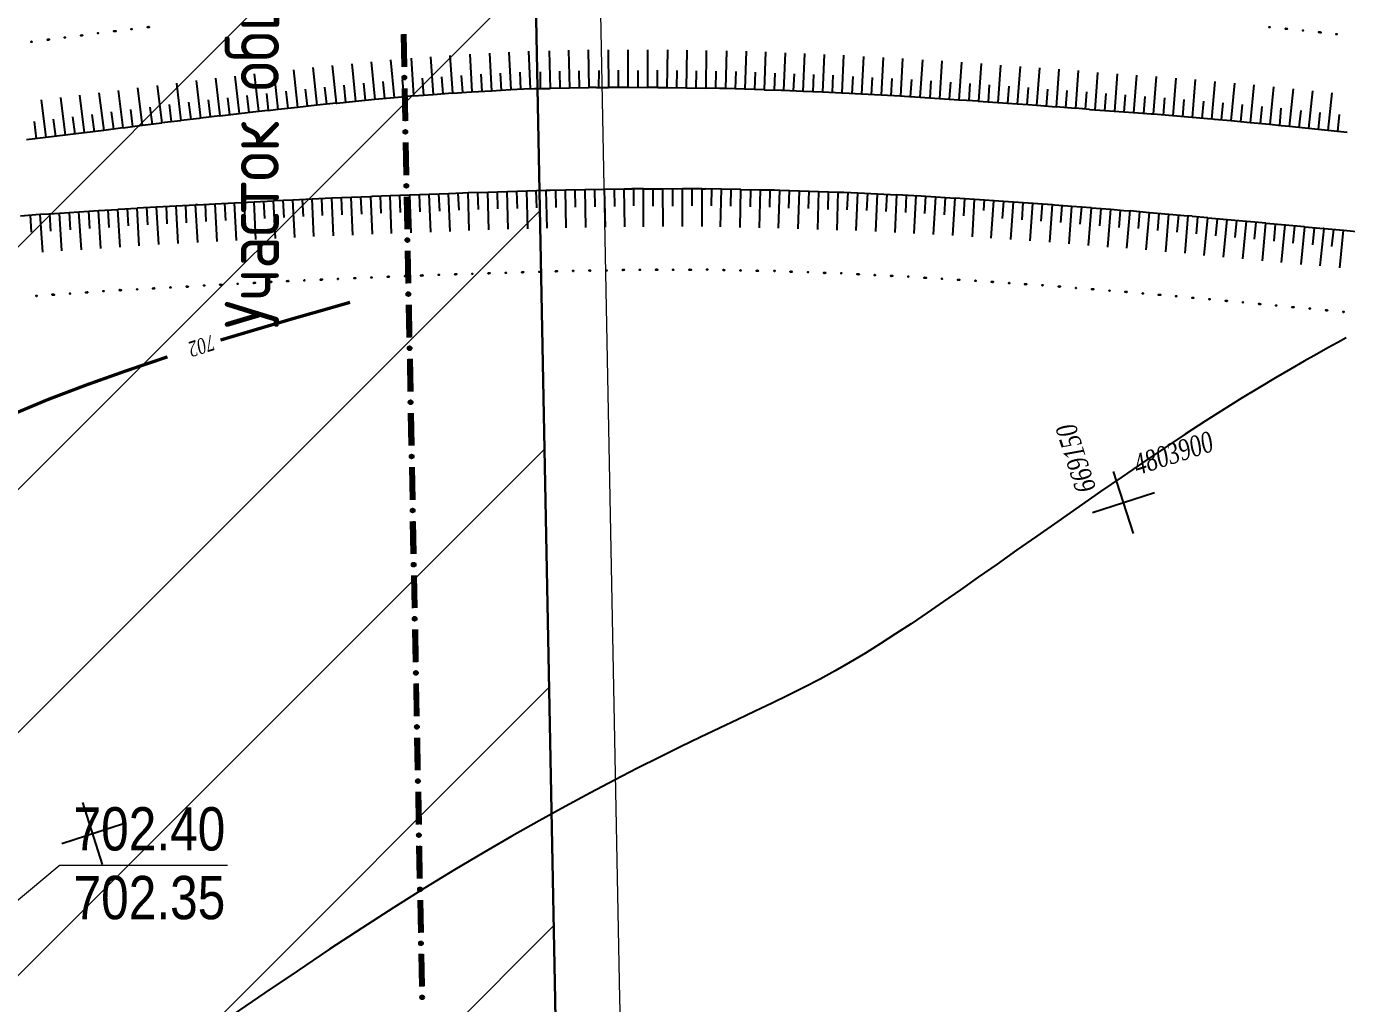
# Model space of a CAD drawing. Header units: millimetres. Extents: x 1353783 to 6492029790, y -7276956 to -512500.
# Drawn here: x 9998808 to 10011001, y -2834021 to -2824991 of the extents above; entities that cross this region are included whole.
import ezdxf
from ezdxf.enums import TextEntityAlignment as Align

# ---------------------------------------------------------------- set-up
doc = ezdxf.new("R2010")
doc.units = ezdxf.units.MM
doc.linetypes.add('CONTI', pattern=[0])
doc.layers.get('0').update_dxf_attribs({"lineweight": 5})
doc.layers.get('Defpoints').update_dxf_attribs({"color": 255})
for name, color, linetype, lineweight in [('!A-0', 7, 'Continuous', 0), ('Room_name', 250, 'Continuous', 20), ('Room_number', 250, 'Continuous', 13), ('ГП-Граница учасика ИЖС', 3, 'Continuous', 5)]:
    doc.layers.add(name, color=color, linetype=linetype, lineweight=lineweight)
doc.layers.add('AREA', color=1, linetype='Continuous', lineweight=15, plot=False)
for name, color, linetype in [('GOR_BUNKNOWN', 212, 'CONTI'), ('GORIZUNKNOWN', 32, 'CONTI'), ('SETKR', 7, 'CONTI'), ('SIT_LГРАНИЦЫ', 10, 'CONTI'), ('SIT_LРЕЛЬЕФ', 7, 'CONTI'), ('Заливка', 7, 'Continuous'), ('РЕЛЬЕФ', 7, 'CONTI')]:
    doc.layers.add(name, color=color, linetype=linetype)
doc.styles.add('ISOCPEUR', font='', dxfattribs={"width": 0.85})
doc.styles.add('SHRFT', font='', dxfattribs={"width": 0.75})
doc.styles.get("Standard").update_dxf_attribs({"font": 'Arial Narrow.ttf'})
doc.styles.get('ISOCPEUR').set_extended_font_data('ISOCPEUR')
doc.styles.get('SHRFT').set_extended_font_data('Times New Roman Cyr', italic=True)

# ---------------------------------------------------------------- blocks, each defined once
blk = doc.blocks.new('BL_333')
at = {"color": 0}
for p, q in [((0, -3), (0, 3)), ((-3, 0), (3, 0))]:
    blk.add_line(p, q, dxfattribs=at)
blk = doc.blocks.new('оо')
at = {"layer": 'GOR_BUNKNOWN', "color": 9, "true_color": 0xc7c8ca, "const_width": 0.15}
for points in [[(222920.713, -3431739.172), (222922.543, -3431739.012), (222924.463, -3431738.912), (222926.433, -3431738.852), (222928.413, -3431738.822)], [(222930.983, -3431738.832), (222932.773, -3431738.872), (222934.433, -3431738.912), (222935.923, -3431738.962), (222937.213, -3431739.002)]]:
    blk.add_lwpolyline(points, dxfattribs=at)
at = {"layer": 'GORIZUNKNOWN', "color": 9, "true_color": 0xc7c8ca}
blk.add_lwpolyline([(222980.503, -3431754.622), (222980.073, -3431754.712), (222979.563, -3431754.812), (222978.983, -3431754.932), (222978.333, -3431755.062), (222977.623, -3431755.222), (222976.843, -3431755.392), (222976.003, -3431755.592), (222975.093, -3431755.802), (222974.143, -3431756.042), (222973.133, -3431756.312), (222972.073, -3431756.602), (222970.973, -3431756.912), (222969.843, -3431757.242), (222968.693, -3431757.582), (222967.543, -3431757.922), (222966.383, -3431758.282), (222965.233, -3431758.632), (222964.113, -3431758.982), (222963.013, -3431759.322), (222961.963, -3431759.652), (222960.953, -3431759.962), (222959.993, -3431760.262), (222959.083, -3431760.542), (222958.193, -3431760.812), (222957.343, -3431761.062), (222956.513, -3431761.292), (222955.703, -3431761.512), (222954.913, -3431761.712), (222954.123, -3431761.892), (222953.333, -3431762.062), (222952.553, -3431762.212), (222951.753, -3431762.342), (222950.943, -3431762.472), (222950.113, -3431762.592), (222949.253, -3431762.712), (222948.363, -3431762.832), (222947.443, -3431762.952), (222946.473, -3431763.082), (222945.463, -3431763.222), (222944.403, -3431763.382), (222943.273, -3431763.562), (222942.093, -3431763.752), (222940.853, -3431763.972), (222939.553, -3431764.212), (222938.203, -3431764.482), (222936.783, -3431764.772), (222935.323, -3431765.092), (222933.793, -3431765.442), (222932.213, -3431765.832), (222930.583, -3431766.242), (222928.893, -3431766.692), (222927.173, -3431767.172), (222925.443, -3431767.672), (222923.713, -3431768.172), (222922.013, -3431768.682)], dxfattribs=at)
at = {"layer": 'SIT_LГРАНИЦЫ', "color": 9, "true_color": 0xc7c8ca}
for p, q in [((222943.263, -3431727.942), (222942.823, -3431729.382)), ((222943.303, -3431727.952), (222942.873, -3431729.392)), ((222943.343, -3431727.962), (222942.913, -3431729.402)), ((222943.383, -3431727.982), (222942.953, -3431729.412)), ((222943.433, -3431727.992), (222943.003, -3431729.432)), ((222942.533, -3431730.332), (222942.103, -3431731.772)), ((222942.583, -3431730.352), (222942.153, -3431731.782)), ((222942.623, -3431730.362), (222942.193, -3431731.802)), ((222942.663, -3431730.372), (222942.233, -3431731.812)), ((222942.713, -3431730.392), (222942.283, -3431731.822)), ((222941.823, -3431732.732), (222941.383, -3431734.172)), ((222941.863, -3431732.742), (222941.433, -3431734.182)), ((222941.903, -3431732.752), (222941.473, -3431734.192)), ((222941.943, -3431732.772), (222941.513, -3431734.202)), ((222941.993, -3431732.782), (222941.563, -3431734.222)), ((222941.093, -3431735.122), (222940.663, -3431736.562)), ((222941.143, -3431735.142), (222940.713, -3431736.572)), ((222941.183, -3431735.152), (222940.753, -3431736.592)), ((222941.223, -3431735.162), (222940.793, -3431736.602)), ((222941.273, -3431735.182), (222940.843, -3431736.612)), ((222940.383, -3431737.522), (222939.943, -3431738.962)), ((222940.423, -3431737.532), (222939.993, -3431738.972)), ((222940.463, -3431737.542), (222940.033, -3431738.982)), ((222940.503, -3431737.562), (222940.073, -3431738.992)), ((222940.553, -3431737.572), (222940.123, -3431739.012)), ((222939.663, -3431739.912), (222939.233, -3431741.352)), ((222939.713, -3431739.932), (222939.283, -3431741.362)), ((222939.753, -3431739.942), (222939.323, -3431741.382)), ((222939.793, -3431739.952), (222939.363, -3431741.392)), ((222939.843, -3431739.972), (222939.413, -3431741.402)), ((222938.953, -3431742.312), (222938.513, -3431743.752)), ((222938.993, -3431742.322), (222938.563, -3431743.762)), ((222939.033, -3431742.332), (222938.603, -3431743.772)), ((222939.073, -3431742.352), (222938.643, -3431743.782)), ((222939.123, -3431742.362), (222938.693, -3431743.802)), ((222938.223, -3431744.702), (222937.793, -3431746.142)), ((222938.273, -3431744.722), (222937.843, -3431746.152)), ((222938.313, -3431744.732), (222937.883, -3431746.172)), ((222938.353, -3431744.742), (222937.923, -3431746.182)), ((222938.403, -3431744.762), (222937.973, -3431746.192)), ((222937.513, -3431747.102), (222937.073, -3431748.542)), ((222937.553, -3431747.112), (222937.123, -3431748.552)), ((222937.593, -3431747.122), (222937.163, -3431748.562)), ((222937.633, -3431747.142), (222937.203, -3431748.572)), ((222937.683, -3431747.152), (222937.253, -3431748.592)), ((222936.783, -3431749.492), (222936.353, -3431750.932)), ((222936.833, -3431749.512), (222936.403, -3431750.942)), ((222936.873, -3431749.522), (222936.443, -3431750.962)), ((222936.913, -3431749.532), (222936.483, -3431750.972)), ((222936.963, -3431749.552), (222936.533, -3431750.982)), ((222936.073, -3431751.892), (222935.633, -3431753.332)), ((222936.113, -3431751.902), (222935.683, -3431753.342)), ((222936.153, -3431751.912), (222935.723, -3431753.352)), ((222936.193, -3431751.932), (222935.763, -3431753.362)), ((222936.243, -3431751.942), (222935.813, -3431753.382)), ((222935.353, -3431754.282), (222934.923, -3431755.722)), ((222935.403, -3431754.302), (222934.973, -3431755.732)), ((222935.443, -3431754.312), (222935.013, -3431755.752)), ((222935.483, -3431754.322), (222935.053, -3431755.762)), ((222935.533, -3431754.342), (222935.103, -3431755.772)), ((222934.643, -3431756.682), (222934.203, -3431758.122)), ((222934.683, -3431756.692), (222934.253, -3431758.132)), ((222934.723, -3431756.702), (222934.293, -3431758.142)), ((222934.763, -3431756.722), (222934.333, -3431758.152)), ((222934.813, -3431756.732), (222934.383, -3431758.172)), ((222933.913, -3431759.072), (222933.483, -3431760.512)), ((222933.963, -3431759.092), (222933.533, -3431760.522)), ((222934.003, -3431759.102), (222933.573, -3431760.542)), ((222934.043, -3431759.112), (222933.613, -3431760.552)), ((222934.093, -3431759.132), (222933.663, -3431760.562)), ((222933.203, -3431761.472), (222932.763, -3431762.912)), ((222933.243, -3431761.482), (222932.813, -3431762.922)), ((222933.283, -3431761.492), (222932.853, -3431762.932)), ((222933.323, -3431761.512), (222932.893, -3431762.942)), ((222933.373, -3431761.522), (222932.943, -3431762.962)), ((222932.473, -3431763.862), (222932.043, -3431765.302)), ((222932.523, -3431763.882), (222932.093, -3431765.312)), ((222932.563, -3431763.892), (222932.133, -3431765.332)), ((222932.603, -3431763.902), (222932.173, -3431765.342)), ((222932.653, -3431763.922), (222932.223, -3431765.352)), ((222931.763, -3431766.262), (222931.323, -3431767.702)), ((222931.803, -3431766.272), (222931.373, -3431767.712)), ((222931.843, -3431766.282), (222931.413, -3431767.722)), ((222931.883, -3431766.302), (222931.453, -3431767.732)), ((222931.933, -3431766.312), (222931.503, -3431767.752)), ((222931.043, -3431768.642), (222930.613, -3431770.082)), ((222931.093, -3431768.662), (222930.663, -3431770.092)), ((222931.133, -3431768.672), (222930.703, -3431770.112)), ((222931.173, -3431768.682), (222930.743, -3431770.122)), ((222931.223, -3431768.702), (222930.793, -3431770.132))]:
    blk.add_line(p, q, dxfattribs=at)
for centre, radius in [((222942.773, -3431729.882), 0.09), ((222942.773, -3431729.882), 0.04), ((222942.053, -3431732.282), 0.09), ((222942.053, -3431732.282), 0.04), ((222941.333, -3431734.672), 0.09), ((222941.333, -3431734.672), 0.04), ((222940.613, -3431737.072), 0.09), ((222940.613, -3431737.072), 0.04), ((222939.893, -3431739.462), 0.09), ((222939.893, -3431739.462), 0.04), ((222939.183, -3431741.862), 0.09), ((222939.183, -3431741.862), 0.04), ((222938.463, -3431744.252), 0.09), ((222938.463, -3431744.252), 0.04), ((222937.743, -3431746.652), 0.09), ((222937.743, -3431746.652), 0.04), ((222937.023, -3431749.042), 0.09), ((222937.023, -3431749.042), 0.04), ((222936.303, -3431751.442), 0.09), ((222936.303, -3431751.442), 0.04), ((222935.583, -3431753.832), 0.09), ((222935.583, -3431753.832), 0.04), ((222934.873, -3431756.232), 0.09), ((222934.873, -3431756.232), 0.04), ((222934.153, -3431758.622), 0.09), ((222934.153, -3431758.622), 0.04), ((222933.433, -3431761.022), 0.09), ((222933.433, -3431761.022), 0.04), ((222932.713, -3431763.412), 0.09), ((222932.713, -3431763.412), 0.04), ((222931.993, -3431765.812), 0.09), ((222931.993, -3431765.812), 0.04), ((222931.273, -3431768.202), 0.09), ((222931.273, -3431768.202), 0.04), ((222930.563, -3431770.592), 0.09), ((222930.563, -3431770.592), 0.04)]:
    blk.add_circle(centre, radius, dxfattribs=at)
at = {"layer": 'SIT_LРЕЛЬЕФ', "color": 9, "true_color": 0xc7c8ca}
for p, q in [((222926.493, -3431725.732), (222926.163, -3431727.452)), ((222927.373, -3431725.902), (222927.043, -3431727.622)), ((222925.873, -3431726.582), (222925.723, -3431727.372)), ((222928.243, -3431726.072), (222927.923, -3431727.792)), ((222929.133, -3431726.242), (222928.813, -3431727.962)), ((222930.013, -3431726.402), (222929.693, -3431728.122)), ((222930.903, -3431726.572), (222930.573, -3431728.292)), ((222926.753, -3431726.752), (222926.603, -3431727.542)), ((222927.623, -3431726.922), (222927.483, -3431727.712)), ((222928.513, -3431727.092), (222928.373, -3431727.882)), ((222931.793, -3431726.742), (222931.463, -3431728.462)), ((222932.673, -3431726.902), (222932.343, -3431728.622)), ((222933.583, -3431727.072), (222933.243, -3431728.792)), ((222926.163, -3431727.452), (222925.283, -3431727.282)), ((222927.043, -3431727.622), (222926.163, -3431727.452)), ((222927.173, -3431727.642), (222927.053, -3431727.622)), ((222927.923, -3431727.792), (222927.173, -3431727.652)), ((222928.813, -3431727.962), (222927.933, -3431727.802)), ((222929.393, -3431727.252), (222929.253, -3431728.042)), ((222930.283, -3431727.422), (222930.133, -3431728.212)), ((222931.173, -3431727.592), (222931.023, -3431728.382)), ((222932.053, -3431727.752), (222931.903, -3431728.542)), ((222934.463, -3431727.242), (222934.123, -3431728.962)), ((222935.343, -3431727.422), (222935.003, -3431729.142)), ((222936.223, -3431727.592), (222935.883, -3431729.312)), ((222937.123, -3431727.792), (222936.763, -3431729.502)), ((222929.693, -3431728.122), (222928.813, -3431727.962)), ((222930.123, -3431728.212), (222929.703, -3431728.132)), ((222930.573, -3431728.292), (222930.123, -3431728.202)), ((222931.463, -3431728.462), (222930.583, -3431728.292)), ((222932.943, -3431727.922), (222932.793, -3431728.712)), ((222933.833, -3431728.092), (222933.683, -3431728.872)), ((222934.713, -3431728.272), (222934.563, -3431729.052)), ((222938.013, -3431727.972), (222937.653, -3431729.682)), ((222938.893, -3431728.152), (222938.533, -3431729.862)), ((222939.773, -3431728.332), (222939.413, -3431730.042)), ((222932.343, -3431728.622), (222931.463, -3431728.452)), ((222933.183, -3431728.782), (222932.353, -3431728.622)), ((222933.243, -3431728.792), (222933.183, -3431728.782)), ((222934.123, -3431728.962), (222933.243, -3431728.792)), ((222935.003, -3431729.142), (222934.123, -3431728.972)), ((222935.593, -3431728.442), (222935.443, -3431729.222)), ((222936.483, -3431728.632), (222936.323, -3431729.412)), ((222937.373, -3431728.812), (222937.213, -3431729.592)), ((222938.253, -3431728.992), (222938.093, -3431729.772)), ((222940.663, -3431728.532), (222940.283, -3431730.242)), ((222941.543, -3431728.722), (222941.163, -3431730.432)), ((222942.423, -3431728.912), (222942.043, -3431730.622)), ((222935.883, -3431729.312), (222935.003, -3431729.142)), ((222936.313, -3431729.402), (222935.893, -3431729.322)), ((222936.763, -3431729.502), (222936.313, -3431729.412)), ((222937.653, -3431729.682), (222936.773, -3431729.502)), ((222939.133, -3431729.172), (222938.973, -3431729.952)), ((222940.013, -3431729.362), (222939.843, -3431730.142)), ((222940.893, -3431729.552), (222940.723, -3431730.332)), ((222943.343, -3431729.122), (222942.923, -3431730.822)), ((222944.223, -3431729.342), (222943.803, -3431731.042)), ((222945.093, -3431729.552), (222944.673, -3431731.252)), ((222938.533, -3431729.862), (222937.653, -3431729.682)), ((222939.413, -3431730.042), (222938.533, -3431729.862)), ((222939.443, -3431730.062), (222939.413, -3431730.052)), ((222940.283, -3431730.242), (222939.443, -3431730.062)), ((222941.163, -3431730.432), (222940.283, -3431730.242)), ((222941.773, -3431729.742), (222941.603, -3431730.522)), ((222942.653, -3431729.942), (222942.483, -3431730.722)), ((222943.553, -3431730.162), (222943.363, -3431730.932)), ((222945.993, -3431729.772), (222945.543, -3431731.462)), ((222946.863, -3431730.012), (222946.413, -3431731.702)), ((222947.733, -3431730.242), (222947.283, -3431731.932)), ((222923.953, -3431730.542), (222924.823, -3431730.752)), ((222924.203, -3431731.422), (222924.393, -3431730.652)), ((222924.423, -3431732.452), (222924.833, -3431730.752)), ((222924.833, -3431730.752), (222925.233, -3431730.852)), ((222925.063, -3431731.642), (222925.263, -3431730.862)), ((222925.233, -3431730.852), (222925.693, -3431730.972)), ((222942.043, -3431730.622), (222941.163, -3431730.432)), ((222942.533, -3431730.742), (222942.043, -3431730.632)), ((222942.923, -3431730.822), (222942.533, -3431730.732)), ((222943.803, -3431731.042), (222942.933, -3431730.832)), ((222944.423, -3431730.372), (222944.233, -3431731.142)), ((222945.303, -3431730.592), (222945.113, -3431731.362)), ((222946.183, -3431730.812), (222945.983, -3431731.582)), ((222948.603, -3431730.472), (222948.153, -3431732.162)), ((222949.523, -3431730.752), (222949.023, -3431732.432)), ((222925.273, -3431732.672), (222925.703, -3431730.972)), ((222925.703, -3431730.972), (222926.573, -3431731.192)), ((222925.943, -3431731.862), (222926.143, -3431731.082)), ((222926.143, -3431732.892), (222926.573, -3431731.192)), ((222926.573, -3431731.192), (222927.443, -3431731.412)), ((222926.813, -3431732.082), (222927.013, -3431731.302)), ((222927.013, -3431733.112), (222927.443, -3431731.412)), ((222927.443, -3431731.412), (222928.313, -3431731.632)), ((222944.673, -3431731.252), (222943.803, -3431731.042)), ((222945.513, -3431731.462), (222944.683, -3431731.262)), ((222945.543, -3431731.462), (222945.513, -3431731.452)), ((222946.413, -3431731.702), (222945.543, -3431731.472)), ((222947.053, -3431731.042), (222946.853, -3431731.812)), ((222947.923, -3431731.272), (222947.723, -3431732.042)), ((222950.383, -3431731.002), (222949.883, -3431732.682)), ((222951.243, -3431731.262), (222950.743, -3431732.942)), ((222927.683, -3431732.302), (222927.883, -3431731.522)), ((222927.883, -3431733.322), (222928.313, -3431731.622)), ((222928.313, -3431731.622), (222928.343, -3431731.632)), ((222928.343, -3431731.632), (222929.183, -3431731.852)), ((222928.543, -3431732.512), (222928.753, -3431731.732)), ((222928.743, -3431733.532), (222929.183, -3431731.842)), ((222929.183, -3431731.842), (222930.053, -3431732.072)), ((222929.413, -3431732.732), (222929.623, -3431731.952)), ((222929.613, -3431733.762), (222930.053, -3431732.072)), ((222930.053, -3431732.072), (222930.923, -3431732.302)), ((222947.283, -3431731.932), (222946.413, -3431731.702)), ((222948.153, -3431732.162), (222947.283, -3431731.932)), ((222948.823, -3431731.542), (222948.593, -3431732.302)), ((222949.683, -3431731.792), (222949.453, -3431732.552)), ((222950.543, -3431732.052), (222950.313, -3431732.812)), ((222952.133, -3431731.542), (222951.603, -3431733.212)), ((222952.993, -3431731.812), (222952.463, -3431733.482)), ((222930.283, -3431732.962), (222930.493, -3431732.182)), ((222930.483, -3431733.992), (222930.923, -3431732.302)), ((222930.923, -3431732.302), (222931.793, -3431732.532)), ((222931.153, -3431733.192), (222931.363, -3431732.412)), ((222931.363, -3431734.212), (222931.803, -3431732.522)), ((222931.803, -3431732.522), (222931.883, -3431732.542)), ((222931.883, -3431732.552), (222932.673, -3431732.762)), ((222932.033, -3431733.422), (222932.243, -3431732.642)), ((222948.343, -3431732.222), (222948.153, -3431732.172)), ((222949.023, -3431732.432), (222948.343, -3431732.222)), ((222949.883, -3431732.682), (222949.023, -3431732.422)), ((222950.743, -3431732.942), (222949.883, -3431732.682)), ((222951.423, -3431732.312), (222951.173, -3431733.072)), ((222952.283, -3431732.582), (222952.033, -3431733.342)), ((222953.853, -3431732.092), (222953.323, -3431733.762)), ((222954.733, -3431732.382), (222954.173, -3431734.042)), ((222955.583, -3431732.662), (222955.023, -3431734.322)), ((222932.223, -3431734.452), (222932.673, -3431732.762)), ((222932.673, -3431732.762), (222933.543, -3431732.992)), ((222932.903, -3431733.652), (222933.113, -3431732.872)), ((222933.093, -3431734.682), (222933.543, -3431732.992)), ((222933.543, -3431732.992), (222934.413, -3431733.222)), ((222933.773, -3431733.882), (222933.983, -3431733.102)), ((222933.963, -3431734.912), (222934.413, -3431733.222)), ((222934.413, -3431733.222), (222935.283, -3431733.452)), ((222951.073, -3431733.032), (222950.753, -3431732.932)), ((222951.603, -3431733.212), (222951.073, -3431733.042)), ((222952.463, -3431733.482), (222951.603, -3431733.202)), ((222953.143, -3431732.862), (222952.893, -3431733.622)), ((222953.993, -3431733.132), (222953.743, -3431733.892)), ((222956.433, -3431732.952), (222955.873, -3431734.612)), ((222957.323, -3431733.252), (222956.733, -3431734.902)), ((222934.643, -3431734.112), (222934.853, -3431733.332)), ((222934.833, -3431735.132), (222935.283, -3431733.442)), ((222935.283, -3431733.442), (222935.723, -3431733.562)), ((222935.513, -3431734.332), (222935.723, -3431733.552)), ((222935.693, -3431735.372), (222936.153, -3431733.682)), ((222935.723, -3431733.562), (222936.153, -3431733.682)), ((222936.153, -3431733.682), (222937.023, -3431733.922)), ((222936.373, -3431734.572), (222936.583, -3431733.802)), ((222936.553, -3431735.602), (222937.013, -3431733.912)), ((222937.013, -3431733.912), (222937.883, -3431734.152)), ((222953.323, -3431733.762), (222952.463, -3431733.482)), ((222953.783, -3431733.902), (222953.313, -3431733.752)), ((222954.173, -3431734.042), (222953.783, -3431733.912)), ((222954.853, -3431733.422), (222954.593, -3431734.182)), ((222955.703, -3431733.712), (222955.443, -3431734.472)), ((222958.173, -3431733.552), (222957.583, -3431735.202)), ((222959.013, -3431733.852), (222958.423, -3431735.502)), ((222937.233, -3431734.802), (222937.443, -3431734.032)), ((222937.423, -3431735.842), (222937.883, -3431734.152)), ((222937.883, -3431734.152), (222938.753, -3431734.392)), ((222938.103, -3431735.042), (222938.313, -3431734.272)), ((222938.293, -3431736.082), (222938.753, -3431734.392)), ((222938.753, -3431734.392), (222939.623, -3431734.632)), ((222938.973, -3431735.282), (222939.183, -3431734.512)), ((222955.023, -3431734.322), (222954.173, -3431734.032)), ((222955.873, -3431734.612), (222955.023, -3431734.322)), ((222956.563, -3431734.002), (222956.303, -3431734.762)), ((222957.433, -3431734.302), (222957.163, -3431735.052)), ((222959.873, -3431734.172), (222959.263, -3431735.812)), ((222960.713, -3431734.482), (222960.103, -3431736.122)), ((222939.163, -3431736.322), (222939.623, -3431734.632)), ((222939.623, -3431734.632), (222939.703, -3431734.652)), ((222939.703, -3431734.652), (222940.493, -3431734.872)), ((222939.843, -3431735.522), (222940.053, -3431734.752)), ((222940.013, -3431736.562), (222940.483, -3431734.872)), ((222940.483, -3431734.872), (222941.353, -3431735.112)), ((222940.703, -3431735.762), (222940.913, -3431734.992)), ((222940.883, -3431736.812), (222941.353, -3431735.122)), ((222941.353, -3431735.122), (222942.223, -3431735.362)), ((222956.473, -3431734.812), (222955.883, -3431734.612)), ((222956.733, -3431734.902), (222956.473, -3431734.812)), ((222957.583, -3431735.202), (222956.733, -3431734.902)), ((222958.273, -3431734.602), (222958.003, -3431735.352)), ((222959.123, -3431734.912), (222958.853, -3431735.662)), ((222961.563, -3431734.792), (222960.953, -3431736.432)), ((222962.403, -3431735.102), (222961.793, -3431736.742)), ((222941.573, -3431736.012), (222941.783, -3431735.242)), ((222941.753, -3431737.052), (222942.223, -3431735.362)), ((222942.223, -3431735.362), (222943.093, -3431735.602)), ((222942.443, -3431736.252), (222942.653, -3431735.482)), ((222942.613, -3431737.292), (222943.083, -3431735.602)), ((222943.083, -3431735.602), (222943.713, -3431735.772)), ((222943.303, -3431736.492), (222943.513, -3431735.722)), ((222958.423, -3431735.502), (222957.573, -3431735.202)), ((222959.163, -3431735.772), (222958.423, -3431735.512)), ((222959.963, -3431735.212), (222959.683, -3431735.962)), ((222960.813, -3431735.522), (222960.533, -3431736.272)), ((222963.263, -3431735.442), (222962.643, -3431737.072)), ((222943.473, -3431737.522), (222943.963, -3431735.842)), ((222943.713, -3431735.772), (222943.953, -3431735.842)), ((222943.963, -3431735.842), (222944.823, -3431736.092)), ((222944.173, -3431736.732), (222944.393, -3431735.962)), ((222944.333, -3431737.772), (222944.823, -3431736.092)), ((222944.823, -3431736.092), (222945.683, -3431736.342)), ((222945.033, -3431736.982), (222945.253, -3431736.212)), ((222945.203, -3431738.022), (222945.693, -3431736.342)), ((222945.693, -3431736.342), (222946.553, -3431736.592)), ((222959.263, -3431735.812), (222959.163, -3431735.772)), ((222960.103, -3431736.122), (222959.263, -3431735.812)), ((222960.953, -3431736.432), (222960.113, -3431736.122)), ((222961.653, -3431735.832), (222961.373, -3431736.582)), ((222962.513, -3431736.162), (222962.223, -3431736.912)), ((222964.103, -3431735.762), (222963.483, -3431737.392)), ((222964.943, -3431736.082), (222964.323, -3431737.712)), ((222945.903, -3431737.232), (222946.123, -3431736.462)), ((222946.063, -3431738.272), (222946.553, -3431736.592)), ((222946.553, -3431736.592), (222947.413, -3431736.842)), ((222946.763, -3431737.482), (222946.983, -3431736.712)), ((222946.933, -3431738.522), (222947.423, -3431736.842)), ((222947.423, -3431736.842), (222947.593, -3431736.892)), ((222947.593, -3431736.892), (222948.273, -3431737.102)), ((222961.793, -3431736.742), (222960.953, -3431736.432)), ((222961.833, -3431736.762), (222961.803, -3431736.752)), ((222962.643, -3431737.072), (222961.833, -3431736.762)), ((222963.353, -3431736.482), (222963.063, -3431737.232)), ((222964.193, -3431736.802), (222963.903, -3431737.552)), ((222965.803, -3431736.412), (222965.163, -3431738.042)), ((222966.643, -3431736.742), (222966.003, -3431738.372)), ((222947.613, -3431737.742), (222947.843, -3431736.972)), ((222947.773, -3431738.782), (222948.273, -3431737.102)), ((222948.273, -3431737.102), (222949.133, -3431737.362)), ((222948.473, -3431738.002), (222948.703, -3431737.232)), ((222948.643, -3431739.042), (222949.143, -3431737.362)), ((222949.143, -3431737.362), (222950.003, -3431737.622)), ((222949.343, -3431738.262), (222949.573, -3431737.492)), ((222963.483, -3431737.392), (222962.643, -3431737.072)), ((222964.323, -3431737.712), (222963.483, -3431737.392)), ((222965.043, -3431737.132), (222964.743, -3431737.872)), ((222965.883, -3431737.462), (222965.583, -3431738.202)), ((222967.483, -3431737.072), (222966.843, -3431738.702)), ((222968.333, -3431737.412), (222967.683, -3431739.032)), ((222949.503, -3431739.302), (222950.003, -3431737.622)), ((222950.003, -3431737.622), (222950.863, -3431737.882)), ((222950.203, -3431738.522), (222950.433, -3431737.752)), ((222950.363, -3431739.562), (222950.863, -3431737.882)), ((222950.863, -3431737.882), (222951.213, -3431737.992)), ((222951.053, -3431738.772), (222951.293, -3431738.012)), ((222951.183, -3431739.822), (222951.713, -3431738.152)), ((222951.213, -3431737.982), (222951.723, -3431738.142)), ((222951.713, -3431738.152), (222952.573, -3431738.422)), ((222964.503, -3431737.782), (222964.323, -3431737.712)), ((222965.163, -3431738.042), (222964.503, -3431737.782)), ((222966.003, -3431738.372), (222965.163, -3431738.042)), ((222966.723, -3431737.792), (222966.423, -3431738.532)), ((222967.563, -3431738.122), (222967.263, -3431738.862)), ((222969.163, -3431737.752), (222968.513, -3431739.372)), ((222970.003, -3431738.082), (222969.353, -3431739.702)), ((222951.903, -3431739.052), (222952.143, -3431738.292)), ((222952.043, -3431740.092), (222952.573, -3431738.422)), ((222952.573, -3431738.422), (222953.433, -3431738.692)), ((222952.763, -3431739.322), (222953.003, -3431738.562)), ((222952.903, -3431740.362), (222953.433, -3431738.692)), ((222953.433, -3431738.692), (222954.293, -3431738.962)), ((222966.843, -3431738.702), (222966.003, -3431738.372)), ((222967.163, -3431738.832), (222966.833, -3431738.702)), ((222968.393, -3431738.462), (222968.093, -3431739.202)), ((222969.233, -3431738.792), (222968.933, -3431739.532)), ((222970.833, -3431738.422), (222970.173, -3431740.042)), ((222971.673, -3431738.762), (222971.013, -3431740.382)), ((222953.623, -3431739.592), (222953.863, -3431738.832)), ((222953.763, -3431740.642), (222954.293, -3431738.972)), ((222954.293, -3431738.972), (222954.443, -3431739.022)), ((222954.443, -3431739.012), (222955.143, -3431739.252)), ((222954.463, -3431739.862), (222954.723, -3431739.112)), ((222954.573, -3431740.912), (222955.143, -3431739.252)), ((222955.143, -3431739.252), (222955.993, -3431739.542)), ((222955.313, -3431740.152), (222955.573, -3431739.402)), ((222967.683, -3431739.032), (222967.163, -3431738.832)), ((222968.513, -3431739.372), (222967.673, -3431739.042)), ((222969.353, -3431739.702), (222968.513, -3431739.372)), ((222970.063, -3431739.132), (222969.763, -3431739.872)), ((222972.503, -3431739.092), (222971.843, -3431740.712)), ((222955.423, -3431741.212), (222955.993, -3431739.552)), ((222955.993, -3431739.552), (222956.843, -3431739.842)), ((222956.163, -3431740.452), (222956.423, -3431739.702)), ((222956.273, -3431741.502), (222956.843, -3431739.842)), ((222956.843, -3431739.842), (222957.443, -3431740.042)), ((222957.013, -3431740.742), (222957.273, -3431739.992)), ((222969.813, -3431739.892), (222969.343, -3431739.712)), ((222970.173, -3431740.042), (222969.813, -3431739.892)), ((222970.893, -3431739.472), (222970.593, -3431740.212)), ((222971.723, -3431739.802), (222971.423, -3431740.542)), ((222973.333, -3431739.442), (222972.673, -3431741.062)), ((222974.173, -3431739.782), (222973.513, -3431741.402)), ((222957.103, -3431741.792), (222957.693, -3431740.142)), ((222957.443, -3431740.042), (222957.703, -3431740.132)), ((222957.693, -3431740.142), (222958.543, -3431740.442)), ((222957.843, -3431741.052), (222958.113, -3431740.292)), ((222957.953, -3431742.092), (222958.543, -3431740.442)), ((222958.543, -3431740.442), (222959.393, -3431740.742)), ((222958.693, -3431741.352), (222958.963, -3431740.592)), ((222971.013, -3431740.382), (222970.183, -3431740.042)), ((222971.843, -3431740.712), (222971.013, -3431740.372)), ((222972.563, -3431740.142), (222972.263, -3431740.882)), ((222973.393, -3431740.492), (222973.093, -3431741.232)), ((222975.003, -3431740.112), (222974.343, -3431741.732)), ((222975.853, -3431740.452), (222975.183, -3431742.072)), ((222958.803, -3431742.402), (222959.393, -3431740.752)), ((222959.393, -3431740.752), (222960.243, -3431741.052)), ((222959.543, -3431741.662), (222959.813, -3431740.902)), ((222959.643, -3431742.702), (222960.233, -3431741.052)), ((222960.233, -3431741.052), (222960.473, -3431741.132)), ((222960.383, -3431741.952), (222960.663, -3431741.202)), ((222960.473, -3431741.132), (222961.083, -3431741.362)), ((222972.453, -3431740.962), (222971.853, -3431740.712)), ((222972.673, -3431741.062), (222972.453, -3431740.972)), ((222973.513, -3431741.402), (222972.683, -3431741.062)), ((222974.223, -3431740.822), (222973.923, -3431741.562)), ((222975.063, -3431741.162), (222974.763, -3431741.902)), ((222976.693, -3431740.802), (222976.023, -3431742.422)), ((222977.523, -3431741.142), (222976.853, -3431742.762)), ((222960.483, -3431742.992), (222961.093, -3431741.352)), ((222961.093, -3431741.352), (222961.933, -3431741.672)), ((222961.233, -3431742.262), (222961.513, -3431741.512)), ((222961.323, -3431743.312), (222961.933, -3431741.672)), ((222961.933, -3431741.672), (222962.773, -3431741.992)), ((222962.073, -3431742.582), (222962.353, -3431741.832)), ((222974.343, -3431741.732), (222973.513, -3431741.392)), ((222975.093, -3431742.032), (222974.353, -3431741.732)), ((222975.913, -3431741.512), (222975.603, -3431742.252)), ((222978.353, -3431741.492), (222977.683, -3431743.112)), ((222962.163, -3431743.622), (222962.773, -3431741.982)), ((222962.773, -3431741.982), (222963.513, -3431742.262)), ((222962.913, -3431742.892), (222963.193, -3431742.142)), ((222962.983, -3431743.932), (222963.613, -3431742.302)), ((222963.513, -3431742.272), (222963.613, -3431742.312)), ((222963.613, -3431742.302), (222964.453, -3431742.632)), ((222975.183, -3431742.072), (222975.093, -3431742.032)), ((222976.023, -3431742.422), (222975.193, -3431742.072)), ((222976.853, -3431742.762), (222976.023, -3431742.412)), ((222976.743, -3431741.852), (222976.433, -3431742.592)), ((222977.573, -3431742.202), (222977.263, -3431742.942)), ((222979.193, -3431741.852), (222978.503, -3431743.462)), ((222980.023, -3431742.202), (222979.333, -3431743.812)), ((222963.743, -3431743.212), (222964.033, -3431742.462)), ((222963.823, -3431744.262), (222964.453, -3431742.632)), ((222964.453, -3431742.632), (222965.293, -3431742.962)), ((222964.583, -3431743.542), (222964.873, -3431742.792)), ((222964.663, -3431744.582), (222965.293, -3431742.952)), ((222965.293, -3431742.952), (222966.133, -3431743.282)), ((222977.683, -3431743.112), (222976.853, -3431742.762)), ((222978.403, -3431742.552), (222978.093, -3431743.282)), ((222979.233, -3431742.902), (222978.923, -3431743.632)), ((222980.853, -3431742.562), (222980.163, -3431744.172)), ((222981.693, -3431742.932), (222980.983, -3431744.532)), ((222965.423, -3431743.862), (222965.713, -3431743.112)), ((222965.503, -3431744.912), (222966.133, -3431743.282)), ((222966.133, -3431743.282), (222966.553, -3431743.452)), ((222966.313, -3431745.232), (222966.963, -3431743.612)), ((222966.373, -3431743.912), (222966.553, -3431743.442)), ((222966.553, -3431743.452), (222966.973, -3431743.622)), ((222966.963, -3431743.612), (222967.803, -3431743.952)), ((222977.813, -3431743.162), (222977.683, -3431743.102)), ((222978.503, -3431743.462), (222977.813, -3431743.162)), ((222979.333, -3431743.812), (222978.503, -3431743.452)), ((222980.063, -3431743.262), (222979.753, -3431743.992)), ((222980.883, -3431743.612), (222980.573, -3431744.342)), ((222982.523, -3431743.292), (222981.813, -3431744.892)), ((222983.343, -3431743.652), (222982.633, -3431745.252)), ((222967.083, -3431744.522), (222967.383, -3431743.782)), ((222967.153, -3431745.572), (222967.803, -3431743.952)), ((222967.803, -3431743.952), (222968.643, -3431744.292)), ((222967.923, -3431744.862), (222968.223, -3431744.122)), ((222980.163, -3431744.172), (222979.333, -3431743.812)), ((222980.653, -3431744.382), (222980.153, -3431744.162)), ((222981.723, -3431743.982), (222981.403, -3431744.712)), ((222967.983, -3431745.902), (222968.633, -3431744.282)), ((222968.633, -3431744.282), (222969.473, -3431744.622)), ((222968.753, -3431745.192), (222969.053, -3431744.452)), ((222968.823, -3431746.242), (222969.473, -3431744.622)), ((222969.473, -3431744.622), (222969.563, -3431744.662)), ((222969.563, -3431744.662), (222970.303, -3431744.962)), ((222969.583, -3431745.532), (222969.893, -3431744.792)), ((222980.983, -3431744.532), (222980.653, -3431744.382)), ((222981.813, -3431744.892), (222980.993, -3431744.532)), ((222982.543, -3431744.342), (222982.223, -3431745.072)), ((222983.363, -3431744.702), (222983.043, -3431745.432)), ((222969.653, -3431746.582), (222970.313, -3431744.962)), ((222970.313, -3431744.962), (222971.143, -3431745.302)), ((222970.423, -3431745.872), (222970.733, -3431745.132)), ((222970.483, -3431746.932), (222971.143, -3431745.312)), ((222971.143, -3431745.312), (222971.973, -3431745.652)), ((222971.253, -3431746.222), (222971.563, -3431745.482)), ((222982.633, -3431745.252), (222981.813, -3431744.892)), ((222983.453, -3431745.612), (222982.633, -3431745.252)), ((222971.313, -3431747.272), (222971.973, -3431745.652)), ((222971.973, -3431745.652), (222972.533, -3431745.882)), ((222972.083, -3431746.562), (222972.393, -3431745.822)), ((222972.133, -3431747.592), (222972.803, -3431745.982)), ((222972.533, -3431745.882), (222972.803, -3431745.992)), ((222972.803, -3431745.982), (222973.633, -3431746.332)), ((222972.913, -3431746.892), (222973.223, -3431746.152)), ((222972.963, -3431747.942), (222973.633, -3431746.332)), ((222973.633, -3431746.332), (222974.463, -3431746.682)), ((222973.743, -3431747.242), (222974.053, -3431746.502)), ((222973.793, -3431748.292), (222974.463, -3431746.682)), ((222974.463, -3431746.682), (222975.293, -3431747.032)), ((222974.573, -3431747.592), (222974.883, -3431746.852)), ((222974.623, -3431748.632), (222975.293, -3431747.022)), ((222975.293, -3431747.022), (222975.453, -3431747.092)), ((222975.393, -3431747.942), (222975.703, -3431747.212)), ((222975.453, -3431747.102), (222976.123, -3431747.382)), ((222975.433, -3431749.002), (222976.123, -3431747.392)), ((222976.123, -3431747.392), (222976.953, -3431747.742)), ((222976.223, -3431748.302), (222976.533, -3431747.572)), ((222976.253, -3431749.352), (222976.943, -3431747.742)), ((222976.943, -3431747.742), (222977.773, -3431748.092)), ((222977.043, -3431748.652), (222977.353, -3431747.922)), ((222977.083, -3431749.702), (222977.773, -3431748.092)), ((222977.773, -3431748.092), (222978.293, -3431748.312)), ((222977.873, -3431749.002), (222978.183, -3431748.272)), ((222977.913, -3431750.062), (222978.603, -3431748.452)), ((222978.293, -3431748.312), (222978.603, -3431748.442)), ((222978.603, -3431748.452), (222979.433, -3431748.802)), ((222978.703, -3431749.362), (222979.013, -3431748.632)), ((222978.733, -3431750.412), (222979.423, -3431748.802)), ((222979.423, -3431748.802), (222980.253, -3431749.152)), ((222979.523, -3431749.712), (222979.833, -3431748.982)), ((222979.563, -3431750.772), (222980.253, -3431749.162)), ((222980.253, -3431749.162), (222981.053, -3431749.502)), ((222980.353, -3431750.072), (222980.663, -3431749.342)), ((222980.383, -3431751.102), (222981.083, -3431749.502)), ((222981.053, -3431749.482), (222981.093, -3431749.502)), ((222981.083, -3431749.502), (222981.913, -3431749.862)), ((222981.173, -3431750.412), (222981.493, -3431749.682)), ((222981.213, -3431751.462), (222981.913, -3431749.862)), ((222981.913, -3431749.862), (222982.743, -3431750.222))]:
    blk.add_line(p, q, dxfattribs=at)
for centre in [(222926.893, -3431723.042), (222927.633, -3431723.182), (222927.683, -3431723.192), (222928.413, -3431723.322), (222929.153, -3431723.462), (222929.203, -3431723.472), (222929.933, -3431723.602), (222930.673, -3431723.742), (222930.733, -3431723.762), (222931.463, -3431723.902), (222932.203, -3431724.042), (222932.253, -3431724.052), (222923.513, -3431734.292), (222924.243, -3431734.462), (222924.293, -3431734.482), (222925.023, -3431734.662), (222925.753, -3431734.842), (222925.803, -3431734.852), (222926.533, -3431735.032), (222927.263, -3431735.212), (222927.303, -3431735.232), (222928.033, -3431735.422), (222928.753, -3431735.612), (222928.803, -3431735.622), (222929.533, -3431735.812), (222930.253, -3431736.002), (222930.303, -3431736.022), (222931.033, -3431736.202), (222931.753, -3431736.392), (222931.803, -3431736.412), (222932.533, -3431736.602), (222933.253, -3431736.792), (222933.303, -3431736.802), (222934.033, -3431736.992), (222934.753, -3431737.182), (222934.793, -3431737.192), (222935.513, -3431737.392), (222936.243, -3431737.592), (222936.293, -3431737.602), (222937.013, -3431737.802), (222937.743, -3431738.002), (222937.783, -3431738.012), (222938.503, -3431738.212), (222939.233, -3431738.412), (222939.283, -3431738.422), (222940.003, -3431738.622), (222940.723, -3431738.832), (222940.783, -3431738.842), (222941.503, -3431739.042), (222942.223, -3431739.252), (222942.273, -3431739.262), (222942.993, -3431739.472), (222943.713, -3431739.682), (222943.763, -3431739.692), (222944.483, -3431739.902), (222981.533, -3431739.882), (222945.203, -3431740.112), (222945.253, -3431740.122), (222945.973, -3431740.332), (222946.693, -3431740.542), (222946.743, -3431740.552), (222982.223, -3431740.182), (222982.273, -3431740.202), (222982.953, -3431740.502), (222947.463, -3431740.772), (222948.183, -3431740.982), (222948.223, -3431741.002), (222948.943, -3431741.222), (222983.643, -3431740.802), (222983.693, -3431740.832), (222984.373, -3431741.132), (222949.663, -3431741.432), (222949.713, -3431741.442), (222950.413, -3431741.662), (222951.133, -3431741.892), (222951.173, -3431741.902), (222951.883, -3431742.132), (222952.603, -3431742.362), (222952.653, -3431742.382), (222953.373, -3431742.602), (222954.083, -3431742.852), (222954.123, -3431742.872), (222954.833, -3431743.112), (222955.543, -3431743.362), (222955.593, -3431743.372), (222956.313, -3431743.612), (222957.013, -3431743.872), (222957.063, -3431743.892), (222957.773, -3431744.142), (222958.473, -3431744.402), (222958.523, -3431744.412), (222959.223, -3431744.662), (222959.923, -3431744.932), (222959.973, -3431744.952), (222960.673, -3431745.212), (222961.373, -3431745.482), (222961.423, -3431745.492), (222962.123, -3431745.752), (222962.823, -3431746.032), (222962.873, -3431746.052), (222963.573, -3431746.322), (222964.273, -3431746.602), (222964.313, -3431746.612), (222965.013, -3431746.882), (222965.713, -3431747.162), (222965.763, -3431747.182), (222966.463, -3431747.462), (222967.153, -3431747.742), (222967.203, -3431747.752), (222967.903, -3431748.032), (222968.593, -3431748.312), (222968.643, -3431748.332), (222969.333, -3431748.622), (222970.033, -3431748.902), (222970.073, -3431748.922), (222970.763, -3431749.212), (222971.453, -3431749.492), (222971.503, -3431749.512), (222972.193, -3431749.802), (222972.883, -3431750.092), (222972.933, -3431750.112), (222973.623, -3431750.402), (222974.313, -3431750.702), (222974.353, -3431750.712), (222975.043, -3431751.002), (222975.733, -3431751.302), (222975.783, -3431751.322), (222976.473, -3431751.612), (222977.163, -3431751.912), (222977.203, -3431751.932), (222977.893, -3431752.222), (222978.583, -3431752.522), (222978.633, -3431752.542), (222979.323, -3431752.832), (222980.013, -3431753.132), (222980.063, -3431753.152), (222980.753, -3431753.452)]:
    blk.add_circle(centre, 0.02, dxfattribs=at)
at = {"layer": 'SETKR', "color": 9, "true_color": 0xc7c8ca, "xscale": 0.5000000000000001, "yscale": 0.5000000000000001, "zscale": 0.5000000000000001}
for p in [(222918.393, -3431758.732), (222968.393, -3431758.732)]:
    blk.add_blockref('BL_333', p, dxfattribs=at)
at = {"layer": 'GOR_BUNKNOWN', "color": 9, "true_color": 0xc7c8ca, "style": 'SHRFT', "width": 0.75}
blk.add_text('702', height=0.7125, rotation=179.77786, dxfattribs=at).set_placement((222930.683, -3431738.472))
at = {"layer": 'РЕЛЬЕФ', "color": 9, "true_color": 0xc7c8ca, "style": 'SHRFT', "width": 0.75}
blk.add_text('669150', height=0.95, rotation=90, dxfattribs=at).set_placement((222967.393, -3431757.732))
blk.add_text('4803900', height=0.95, dxfattribs=at).set_placement((222969.393, -3431757.732))
blk = doc.blocks.new('RM_AREA')
at = {"layer": 'Room_number', "color": 0, "linetype": 'ByBlock', "lineweight": -2, "style": 'ISOCPEUR', "width": 0.85}
blk.add_attdef('ROOM_NAME', text='', height=3, dxfattribs=at).set_placement((0, 5), align=Align.CENTER)
at = {"layer": 'Room_number', "linetype": 'ByBlock', "lineweight": -2, "style": 'ISOCPEUR', "width": 0.85}
blk.add_attdef('AREA', text='', height=3, dxfattribs=at).set_placement((0, 0), align=Align.CENTER)

msp = doc.modelspace()

# ---------------------------------------------------------------- hatches: boundary and pattern name
at = {"layer": 'Заливка', "lineweight": 13, "ltscale": 100}
h = msp.add_hatch(dxfattribs=at)
h.set_pattern_fill('ANSI31', color=5, scale=500)
h.set_pattern_definition([(45, (298297.6, 0), (-1122.53202, 1122.53202), [])])
edge = h.paths.add_edge_path()
edge.add_line((9993522, -2792997), (9997384, -2799850))
edge.add_arc((9991112, -2803385), 7200, 1.9092, 29.4072, ccw=False)
edge.add_line((9998308, -2803146), (9998562, -2810752))
edge.add_line((9998562, -2810752), (9998562, -2843655))
edge.add_arc((9991345, -2843655), 7218, 354.3683, 359.9931, ccw=False)
edge.add_line((9998528, -2844363), (9997355, -2855584))
edge.add_arc((9998546, -2855726), 1200, 173.1727, 265.2807)
edge.add_line((9998448, -2856922), (10009648, -2857846))
edge.add_arc((10009746, -2856650), 1200, 265.3316, 378.4962)
edge.add_line((10010884, -2856270), (10004064, -2835875))
edge.add_arc((10009189, -2833879), 5500, 181.1082, 201.2773, ccw=False)
edge.add_line((10003690, -2833986), (10002921, -2794236))
edge.add_arc((10001721, -2794259), 1200, 1.1082, 75.4144)
edge.add_line((10002023, -2793098), (10001343, -2792921))
edge.add_line((10001343, -2792921), (9994868, -2791246))
edge.add_arc((9994567, -2792408), 1200, 75.4992, 209.4072)

# ---------------------------------------------------------------- linework, layer by layer
at = {"layer": '!A-0', "color": 219, "lineweight": 30, "ltscale": 100, "true_color": 0x642165}
msp.add_lwpolyline([(9993522, -2792997), (9997384, -2799850, -0.120562), (9998308, -2803146), (9998562, -2810752), (9998562, -2843655, -0.024548), (9998528, -2844363), (9997355, -2855584, 0.425031), (9998448, -2856922), (10009648, -2857846, 0.538245), (10010884, -2856270), (10004064, -2835875, -0.088232), (10003690, -2833986), (10002921, -2794236, 0.336081), (10002023, -2793098), (10001343, -2792921), (9994868, -2791246, 0.661308)], format="xyb", close=True, dxfattribs=at)
at = {"layer": 'AREA', "color": 1}
for p, q in [((9997962, -2833701, -1), (9999111, -2832744, -2898930)), ((10000666, -2832744, -2898930), (9999110, -2832744, -2898930))]:
    msp.add_line(p, q, dxfattribs=at)
at = {"layer": 'Defpoints', "lineweight": 0, "ltscale": 100}
msp.add_lwpolyline([(9996557, -2857458), (9998398, -2857520), (10009599, -2858444, 0.538245), (10011453, -2856079), (10004628, -2835671, -0.088961), (10004290, -2833974), (10003521, -2794224, 0.336081), (10002174, -2792517), (10001494, -2792340), (9995018, -2790665), (9990887, -2789701)], format="xyb", dxfattribs=at)

# ---------------------------------------------------------------- block references
at = {"layer": 'ГП-Граница учасика ИЖС', "color": 5}
ref = msp.add_blockref('RM_AREA', (9999905, -2826149), dxfattribs=dict(at, xscale=14.99999999999999, yscale=14.99999999999999, zscale=14.99999999999999, rotation=270.0000000931629))
ref.add_attrib('ROOM_NAME', 'Участок общего пользования', dxfattribs={"layer": 'Room_name', "color": 0, "linetype": 'ByBlock', "lineweight": -2, "height": 500, "rotation": 90, "style": 'ISOCPEUR', "width": 0.85}).set_placement((10001141, -2823996), align=Align.CENTER)
at = {"layer": 'РЕЛЬЕФ', "color": 240, "lineweight": 30, "true_color": 0xed1f24, "xscale": 200.0000000000001, "yscale": 200.0000000000001, "zscale": 200.0000000000001, "rotation": 17.80578495452471}
msp.add_blockref('оо', (-242329121, 637008728), dxfattribs=at)

# ---------------------------------------------------------------- texts
at = {"layer": 'AREA', "color": 1, "insert": (9999944, -2832409, -2898930), "char_height": 400, "attachment_point": 5}
msp.add_mtext('702.40', dxfattribs=at)
at = {"layer": 'AREA', "color": 18, "insert": (9999944, -2833044, -2898930), "char_height": 400, "attachment_point": 5}
msp.add_mtext('702.35', dxfattribs=at)

doc.saveas('drawing.dxf')
